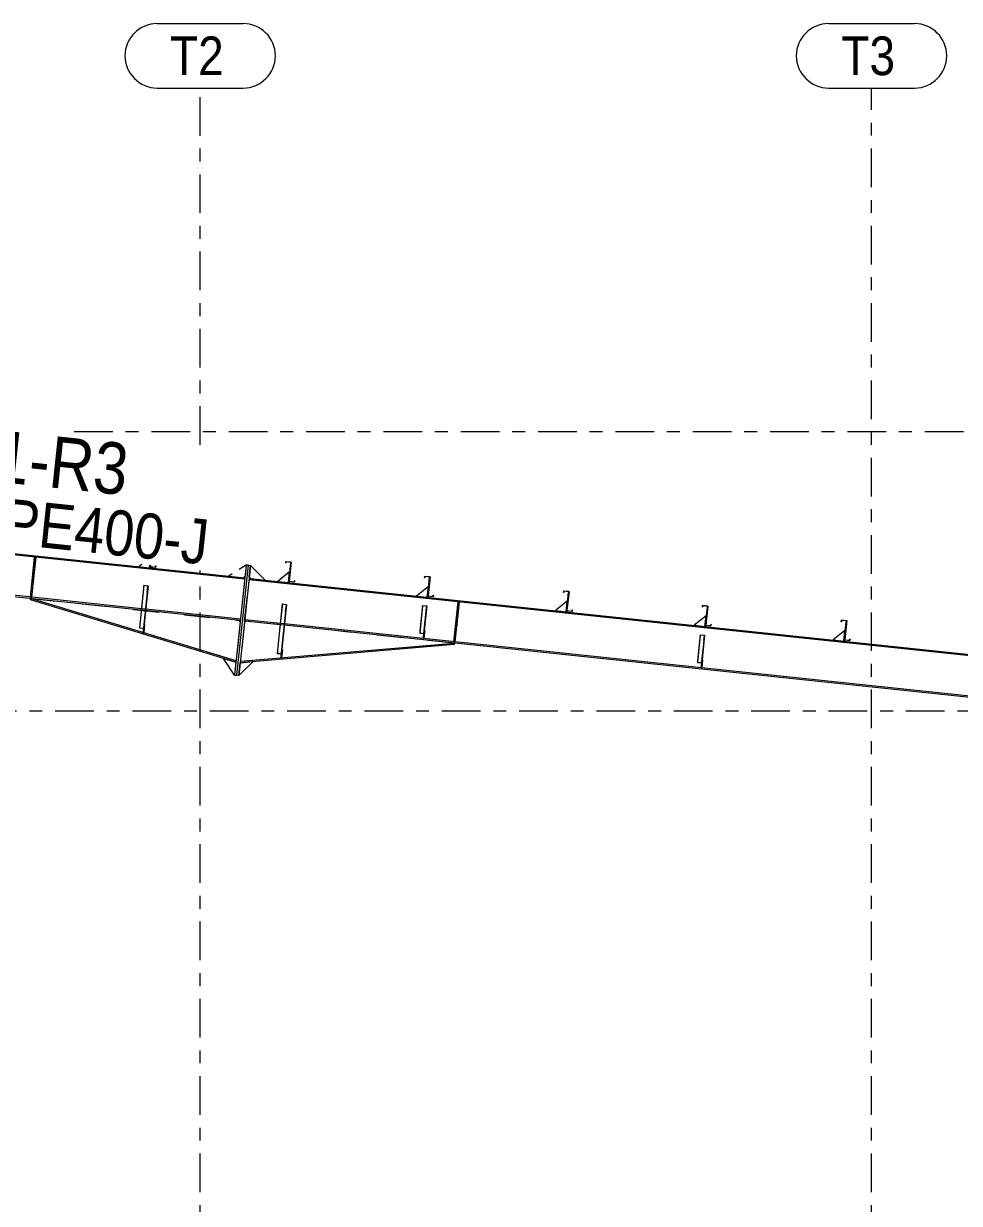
# Model space of a CAD drawing. Header units: millimetres. Extents: x -65 to 757, y -38 to 536.
# Drawn here: x 437.6 to 510.1, y 229.1 to 320.7 of the extents above; entities that cross this region are included whole.
import ezdxf

# ---------------------------------------------------------------- set-up
doc = ezdxf.new("R2010")
doc.units = ezdxf.units.MM
for name, pattern in [('XKITLINE00', [0]), ('XKITLINE02', [4, 2, -2]), ('XKITLINE03', [6, 3, -1, 1, -1])]:
    doc.linetypes.add(name, pattern=pattern)
for name, color, linetype, lineweight in [('Part', 2, 'Continuous', 0), ('PartMark', 7, 'Continuous', 0), ('S-grid', 1, 'Continuous', 0)]:
    doc.layers.add(name, color=color, linetype=linetype, lineweight=lineweight)
doc.styles.add('ARIAL', font='ARIAL.TTF')

# ---------------------------------------------------------------- blocks, each defined once
blk = doc.blocks.new('*A177')
at = {"layer": 'Part'}
blk.add_hatch(color=3, dxfattribs=at).paths.add_polyline_path([(490.049, 273.212), (490.051, 273.233), (490.383, 273.198), (490.339, 272.779), (490.322, 272.78), (490.364, 273.179)], flags=17)
blk = doc.blocks.new('*A259')
at = {"layer": 'Part'}
blk.add_hatch(color=3, dxfattribs=at).paths.add_polyline_path([(457.621, 275.599), (457.624, 275.628), (457.955, 275.593), (457.895, 275.022), (457.878, 275.023), (457.936, 275.566)], flags=17)
blk = doc.blocks.new('*A260')
at = {"layer": 'Part'}
blk.add_hatch(color=3, dxfattribs=at).paths.add_polyline_path([(468.502, 275.485), (468.504, 275.506), (468.836, 275.471), (468.792, 275.051), (468.775, 275.053), (468.817, 275.452)], flags=17)
blk = doc.blocks.new('*A309')
at = {"layer": 'Part'}
blk.add_hatch(color=3, dxfattribs=at).paths.add_polyline_path([(501.638, 272.797), (501.65, 272.906), (501.664, 272.905), (501.651, 272.78), (501.237, 272.824), (501.394, 274.318), (501.01, 274.358), (500.998, 274.249), (500.983, 274.25), (500.997, 274.375), (501.411, 274.331), (501.253, 272.838)], flags=17)
blk = doc.blocks.new('*A310')
at = {"layer": 'Part'}
blk.add_hatch(color=3, dxfattribs=at).paths.add_polyline_path([(501.638, 272.797), (501.65, 272.906), (501.664, 272.905), (501.651, 272.78), (501.237, 272.824), (501.394, 274.318), (501.01, 274.358), (500.998, 274.249), (500.983, 274.25), (500.997, 274.375), (501.411, 274.331), (501.253, 272.838)], flags=17)
blk = doc.blocks.new('*A311')
at = {"layer": 'Part'}
blk.add_hatch(color=3, dxfattribs=at).paths.add_polyline_path([(490.864, 273.933), (490.876, 274.043), (490.891, 274.041), (490.878, 273.917), (490.463, 273.961), (490.621, 275.454), (490.236, 275.494), (490.225, 275.385), (490.21, 275.387), (490.223, 275.511), (490.637, 275.467), (490.48, 273.974)], flags=17)
blk = doc.blocks.new('*A312')
at = {"layer": 'Part'}
blk.add_hatch(color=3, dxfattribs=at).paths.add_polyline_path([(490.864, 273.933), (490.876, 274.043), (490.891, 274.041), (490.878, 273.917), (490.463, 273.961), (490.621, 275.454), (490.236, 275.494), (490.225, 275.385), (490.21, 275.387), (490.223, 275.511), (490.637, 275.467), (490.48, 273.974)], flags=17)
blk = doc.blocks.new('*A313')
at = {"layer": 'Part'}
blk.add_hatch(color=3, dxfattribs=at).paths.add_polyline_path([(480.091, 275.07), (480.102, 275.179), (480.117, 275.178), (480.104, 275.053), (479.69, 275.097), (479.847, 276.59), (479.463, 276.631), (479.451, 276.521), (479.436, 276.523), (479.449, 276.647), (479.864, 276.604), (479.706, 275.11)], flags=17)
blk = doc.blocks.new('*A314')
at = {"layer": 'Part'}
blk.add_hatch(color=3, dxfattribs=at).paths.add_polyline_path([(480.091, 275.07), (480.102, 275.179), (480.117, 275.178), (480.104, 275.053), (479.69, 275.097), (479.847, 276.59), (479.463, 276.631), (479.451, 276.521), (479.436, 276.523), (479.449, 276.647), (479.864, 276.604), (479.706, 275.11)], flags=17)
blk = doc.blocks.new('*A315')
at = {"layer": 'Part'}
blk.add_hatch(color=3, dxfattribs=at).paths.add_polyline_path([(469.317, 276.206), (469.329, 276.315), (469.344, 276.314), (469.331, 276.19), (468.916, 276.233), (469.074, 277.727), (468.689, 277.767), (468.678, 277.658), (468.663, 277.659), (468.676, 277.784), (469.09, 277.74), (468.933, 276.247)], flags=17)
blk = doc.blocks.new('*A316')
at = {"layer": 'Part'}
blk.add_hatch(color=3, dxfattribs=at).paths.add_polyline_path([(469.317, 276.206), (469.329, 276.315), (469.344, 276.314), (469.331, 276.19), (468.916, 276.233), (469.074, 277.727), (468.689, 277.767), (468.678, 277.658), (468.663, 277.659), (468.676, 277.784), (469.09, 277.74), (468.933, 276.247)], flags=17)
blk = doc.blocks.new('*A317')
at = {"layer": 'Part'}
blk.add_hatch(color=3, dxfattribs=at).paths.add_polyline_path([(458.544, 277.342), (458.555, 277.452), (458.57, 277.45), (458.557, 277.326), (458.143, 277.37), (458.3, 278.863), (457.916, 278.904), (457.904, 278.794), (457.889, 278.796), (457.902, 278.92), (458.317, 278.876), (458.159, 277.383)], flags=17)
blk = doc.blocks.new('*A318')
at = {"layer": 'Part'}
blk.add_hatch(color=3, dxfattribs=at).paths.add_polyline_path([(458.544, 277.342), (458.555, 277.452), (458.57, 277.45), (458.557, 277.326), (458.143, 277.37), (458.3, 278.863), (457.916, 278.904), (457.904, 278.794), (457.889, 278.796), (457.902, 278.92), (458.317, 278.876), (458.159, 277.383)], flags=17)
blk = doc.blocks.new('*A319')
at = {"layer": 'Part'}
blk.add_hatch(color=3, dxfattribs=at).paths.add_polyline_path([(447.77, 278.479), (447.782, 278.588), (447.797, 278.587), (447.783, 278.462), (447.369, 278.506), (447.527, 279.999), (447.142, 280.04), (447.131, 279.931), (447.116, 279.932), (447.129, 280.056), (447.543, 280.013), (447.386, 278.519)], flags=17)
blk = doc.blocks.new('*A320')
at = {"layer": 'Part'}
blk.add_hatch(color=3, dxfattribs=at).paths.add_polyline_path([(447.77, 278.479), (447.782, 278.588), (447.797, 278.587), (447.783, 278.462), (447.369, 278.506), (447.527, 279.999), (447.142, 280.04), (447.131, 279.931), (447.116, 279.932), (447.129, 280.056), (447.543, 280.013), (447.386, 278.519)], flags=17)
blk = doc.blocks.new('*A326')
at = {"layer": 'Part'}
blk.add_hatch(color=3, dxfattribs=at).paths.add_polyline_path([(446.881, 277.052), (446.883, 277.078), (447.215, 277.043), (447.16, 276.523), (447.143, 276.524), (447.195, 277.019)], flags=17)
blk = doc.blocks.new('*A1048')
at = {"layer": 'S-grid', "color": 1, "linetype": 'XKITLINE03', "lineweight": 0}
blk.add_line((441.464, 289), (571.183, 289), dxfattribs=at)
blk = doc.blocks.new('*A1050')
at = {"layer": 'S-grid', "color": 1, "linetype": 'XKITLINE03', "lineweight": 0}
blk.add_line((-10, 267.333), (561.822, 267.333), dxfattribs=at)
blk = doc.blocks.new('*A1056')
at = {"layer": 'S-grid', "color": 1, "linetype": 'XKITLINE03', "lineweight": 0}
blk.add_line((503.333, 175.975), (503.333, 315.667), dxfattribs=at)
at = {"layer": 'S-grid', "color": 3, "style": 'ARIAL', "width": 0.85}
blk.add_text('T3', height=3, dxfattribs=at).set_placement((500.999, 316.667))
blk = doc.blocks.new('*A1057')
at = {"layer": 'S-grid', "color": 1, "linetype": 'XKITLINE00', "lineweight": 0}
for p, q in [((499.999, 320.667), (506.668, 320.667)), ((499.999, 315.667), (506.668, 315.667))]:
    blk.add_line(p, q, dxfattribs=at)
for centre, start, end in [((499.999, 318.167), 90, 270), ((506.668, 318.167), 270, 90)]:
    blk.add_arc(centre, 2.5, start, end, dxfattribs=at)
blk = doc.blocks.new('*A1058')
at = {"layer": 'S-grid', "color": 1, "linetype": 'XKITLINE03', "lineweight": 0}
for p, q in [((451.25, 287.968), (451.25, 315.667)), ((451.25, 175.975), (451.25, 278.214))]:
    blk.add_line(p, q, dxfattribs=at)
at = {"layer": 'S-grid', "color": 3, "style": 'ARIAL', "width": 0.85}
blk.add_text('T2', height=3, dxfattribs=at).set_placement((448.916, 316.667))
blk = doc.blocks.new('*A1059')
at = {"layer": 'S-grid', "color": 1, "linetype": 'XKITLINE00', "lineweight": 0}
for p, q in [((447.916, 320.667), (454.584, 320.667)), ((447.916, 315.667), (454.584, 315.667))]:
    blk.add_line(p, q, dxfattribs=at)
for centre, start, end in [((447.916, 318.167), 90, 270), ((454.584, 318.167), 270, 90)]:
    blk.add_arc(centre, 2.5, start, end, dxfattribs=at)
blk = doc.blocks.new('*A1076')
at = {"layer": 'Part', "color": 2, "linetype": 'XKITLINE00', "lineweight": 0}
for p, q in [((490.571, 275.374), (490.413, 273.882)), ((490.612, 275.369), (490.571, 275.374)), ((490.463, 273.961), (490.455, 273.878))]:
    blk.add_line(p, q, dxfattribs=at)
at = {"layer": 'Part', "color": 7, "linetype": 'XKITLINE02', "lineweight": 0}
for p, q in [((490.463, 273.961), (490.612, 275.369)), ((490.455, 273.878), (490.413, 273.882))]:
    blk.add_line(p, q, dxfattribs=at)
blk = doc.blocks.new('*A1077')
at = {"layer": 'Part', "color": 7, "linetype": 'XKITLINE02', "lineweight": 0}
for p, q in [((490.051, 273.233), (489.826, 271.094)), ((490.364, 273.179), (490.115, 270.812)), ((490.131, 270.81), (490.383, 273.198)), ((489.826, 271.094), (490.141, 271.061)), ((489.827, 271.107), (490.159, 271.072)), ((490.115, 270.812), (490.131, 270.81))]:
    blk.add_line(p, q, dxfattribs=at)
blk = doc.blocks.new('*A1078')
at = {"layer": 'Part', "color": 2, "linetype": 'XKITLINE00', "lineweight": 0}
for p, q in [((490.049, 273.212), (489.826, 271.094)), ((490.049, 273.212), (490.051, 273.233)), ((490.364, 273.179), (490.049, 273.212)), ((490.051, 273.233), (490.383, 273.198)), ((490.383, 273.198), (490.155, 271.032)), ((490.322, 272.78), (490.364, 273.179)), ((490.322, 272.78), (490.115, 270.812)), ((490.339, 272.779), (490.322, 272.78)), ((489.826, 271.094), (490.141, 271.061)), ((490.115, 270.812), (490.131, 270.81))]:
    blk.add_line(p, q, dxfattribs=at)
at = {"layer": 'Part', "color": 7, "linetype": 'XKITLINE02', "lineweight": 0}
for p, q in [((489.827, 271.107), (490.159, 271.072)), ((490.155, 271.032), (490.131, 270.81))]:
    blk.add_line(p, q, dxfattribs=at)
blk = doc.blocks.new('*A1326')
at = {"layer": 'Part', "color": 7, "linetype": 'XKITLINE02', "lineweight": 0}
for p, q in [((382.071, 285.201), (381.744, 282.101)), ((382.074, 285.226), (382.083, 285.308)), ((454.716, 277.647), (454.367, 274.332)), ((447.011, 275.108), (446.679, 275.143)), ((447.022, 275.216), (446.691, 275.251))]:
    blk.add_line(p, q, dxfattribs=at)
at = {"layer": 'Part', "color": 2, "linetype": 'XKITLINE00', "lineweight": 0}
for p, q in [((382.074, 285.226), (382.071, 285.201)), ((454.705, 277.539), (382.071, 285.201)), ((382.083, 285.308), (454.716, 277.647)), ((381.744, 282.101), (381.733, 281.993)), ((446.691, 275.251), (381.744, 282.101)), ((446.679, 275.143), (381.733, 281.993)), ((454.367, 274.332), (447.011, 275.108)), ((454.378, 274.44), (447.022, 275.216))]:
    blk.add_line(p, q, dxfattribs=at)
blk = doc.blocks.new('*A1339')
at = {"layer": 'Part', "color": 7, "linetype": 'XKITLINE02', "lineweight": 0}
for p, q in [((454.686, 274.176), (454.357, 271.065)), ((470.956, 272.583), (454.819, 274.285))]:
    blk.add_line(p, q, dxfattribs=at)
at = {"layer": 'Part', "color": 2, "linetype": 'XKITLINE00', "lineweight": 0}
for p, q in [((454.819, 274.285), (454.686, 274.176)), ((470.965, 272.475), (454.357, 271.065)), ((454.369, 271.175), (470.956, 272.583)), ((470.956, 272.583), (470.965, 272.475))]:
    blk.add_line(p, q, dxfattribs=at)
blk = doc.blocks.new('*A1340')
at = {"layer": 'Part', "color": 2, "linetype": 'XKITLINE00', "lineweight": 0}
for p, q in [((457.624, 272.059), (457.56, 271.446)), ((457.583, 272.064), (457.624, 272.059)), ((457.562, 271.868), (457.517, 271.442))]:
    blk.add_line(p, q, dxfattribs=at)
at = {"layer": 'Part', "color": 7, "linetype": 'XKITLINE02', "lineweight": 0}
for p, q in [((457.562, 271.868), (457.583, 272.064)), ((457.559, 271.438), (457.517, 271.442)), ((457.531, 271.566), (457.572, 271.562)), ((457.56, 271.446), (457.559, 271.438))]:
    blk.add_line(p, q, dxfattribs=at)
blk = doc.blocks.new('*A1341')
at = {"layer": 'Part', "color": 7, "linetype": 'XKITLINE02', "lineweight": 0}
for p, q in [((457.583, 272.064), (457.517, 271.442)), ((457.559, 271.438), (457.624, 272.059)), ((457.624, 272.059), (457.583, 272.064)), ((457.517, 271.442), (457.559, 271.438)), ((457.531, 271.566), (457.572, 271.562))]:
    blk.add_line(p, q, dxfattribs=at)
blk = doc.blocks.new('*A1342')
at = {"layer": 'Part', "color": 2, "linetype": 'XKITLINE00', "lineweight": 0}
blk.add_line((455.354, 271.15), (454.253, 270.071), dxfattribs=at)
at = {"layer": 'Part', "color": 7, "linetype": 'XKITLINE02', "lineweight": 0}
for p, q in [((454.253, 270.071), (454.357, 271.065)), ((454.357, 271.065), (455.354, 271.15))]:
    blk.add_line(p, q, dxfattribs=at)
blk = doc.blocks.new('*A1343')
at = {"layer": 'Part', "color": 2, "linetype": 'XKITLINE00', "lineweight": 0}
blk.add_line((453.921, 270.106), (453.069, 271.391), dxfattribs=at)
at = {"layer": 'Part', "color": 7, "linetype": 'XKITLINE02', "lineweight": 0}
for p, q in [((453.069, 271.391), (454.026, 271.1)), ((454.026, 271.1), (453.921, 270.106))]:
    blk.add_line(p, q, dxfattribs=at)
blk = doc.blocks.new('*A1344')
at = {"layer": 'Part', "color": 2, "linetype": 'XKITLINE00', "lineweight": 0}
for p, q in [((468.569, 272.943), (468.607, 273.305)), ((468.676, 273.56), (468.611, 272.939)), ((468.635, 273.565), (468.676, 273.56))]:
    blk.add_line(p, q, dxfattribs=at)
at = {"layer": 'Part', "color": 7, "linetype": 'XKITLINE02', "lineweight": 0}
for p, q in [((468.611, 272.939), (468.569, 272.943)), ((468.582, 273.067), (468.624, 273.063)), ((468.607, 273.305), (468.635, 273.565))]:
    blk.add_line(p, q, dxfattribs=at)
blk = doc.blocks.new('*A1345')
at = {"layer": 'Part', "color": 7, "linetype": 'XKITLINE02', "lineweight": 0}
for p, q in [((468.635, 273.565), (468.569, 272.943)), ((468.569, 272.943), (468.611, 272.939)), ((468.582, 273.067), (468.624, 273.063)), ((468.611, 272.939), (468.676, 273.56)), ((468.676, 273.56), (468.635, 273.565))]:
    blk.add_line(p, q, dxfattribs=at)
blk = doc.blocks.new('*A1346')
at = {"layer": 'Part', "color": 2, "linetype": 'XKITLINE00', "lineweight": 0}
for p, q in [((457.621, 275.599), (457.624, 275.628)), ((457.624, 275.628), (457.955, 275.593)), ((457.621, 275.599), (457.219, 271.793)), ((457.878, 275.023), (457.515, 271.577)), ((457.955, 275.593), (457.562, 271.868)), ((457.936, 275.566), (457.621, 275.599)), ((457.878, 275.023), (457.936, 275.566)), ((457.878, 275.023), (457.895, 275.022)), ((457.219, 271.793), (457.534, 271.759)), ((457.515, 271.577), (457.531, 271.575))]:
    blk.add_line(p, q, dxfattribs=at)
at = {"layer": 'Part', "color": 7, "linetype": 'XKITLINE02', "lineweight": 0}
for p, q in [((457.552, 271.767), (457.22, 271.802)), ((457.562, 271.868), (457.531, 271.575))]:
    blk.add_line(p, q, dxfattribs=at)
blk = doc.blocks.new('*A1347')
at = {"layer": 'Part', "color": 2, "linetype": 'XKITLINE00', "lineweight": 0}
for p, q in [((468.502, 275.485), (468.279, 273.367)), ((468.502, 275.485), (468.504, 275.506)), ((468.817, 275.452), (468.502, 275.485)), ((468.504, 275.506), (468.836, 275.471)), ((468.775, 275.053), (468.567, 273.085)), ((468.836, 275.471), (468.607, 273.305)), ((468.775, 275.053), (468.817, 275.452)), ((468.775, 275.053), (468.792, 275.051)), ((468.279, 273.367), (468.594, 273.333)), ((468.567, 273.085), (468.584, 273.083))]:
    blk.add_line(p, q, dxfattribs=at)
at = {"layer": 'Part', "color": 7, "linetype": 'XKITLINE02', "lineweight": 0}
for p, q in [((468.28, 273.38), (468.612, 273.345)), ((468.584, 273.083), (468.607, 273.305))]:
    blk.add_line(p, q, dxfattribs=at)
blk = doc.blocks.new('*A1348')
at = {"layer": 'Part', "color": 2, "linetype": 'XKITLINE00', "lineweight": 0}
for p, q in [((454.087, 270.088), (454.987, 278.624)), ((455.153, 278.607), (454.253, 270.071)), ((454.987, 278.624), (455.153, 278.607)), ((454.253, 270.071), (454.087, 270.088))]:
    blk.add_line(p, q, dxfattribs=at)
blk = doc.blocks.new('*A1349')
at = {"layer": 'Part', "color": 2, "linetype": 'XKITLINE00', "lineweight": 0}
for p, q in [((454.821, 278.642), (453.921, 270.106)), ((454.087, 270.088), (454.987, 278.624)), ((454.987, 278.624), (454.821, 278.642)), ((453.921, 270.106), (454.087, 270.088))]:
    blk.add_line(p, q, dxfattribs=at)
blk = doc.blocks.new('*A1350')
at = {"layer": 'Part', "color": 7, "linetype": 'XKITLINE02', "lineweight": 0}
for p, q in [((455.061, 277.737), (455.153, 278.607)), ((455.172, 277.599), (456.291, 277.481))]:
    blk.add_line(p, q, dxfattribs=at)
at = {"layer": 'Part', "color": 2, "linetype": 'XKITLINE00', "lineweight": 0}
for p, q in [((456.291, 277.481), (455.153, 278.607)), ((455.172, 277.599), (455.061, 277.737))]:
    blk.add_line(p, q, dxfattribs=at)
blk = doc.blocks.new('*A1351')
at = {"layer": 'Part', "color": 2, "linetype": 'XKITLINE00', "lineweight": 0}
for p, q in [((454.821, 278.642), (454.282, 278.296)), ((453.743, 277.951), (453.473, 277.778)), ((454.592, 277.66), (454.73, 277.772))]:
    blk.add_line(p, q, dxfattribs=at)
at = {"layer": 'Part', "color": 7, "linetype": 'XKITLINE02', "lineweight": 0}
for p, q in [((454.821, 278.642), (454.73, 277.772)), ((453.473, 277.778), (454.592, 277.66))]:
    blk.add_line(p, q, dxfattribs=at)
blk = doc.blocks.new('*A1352')
at = {"layer": 'Part', "color": 2, "linetype": 'XKITLINE00', "lineweight": 0}
blk.add_line((458.18, 278.12), (457.264, 277.379), dxfattribs=at)
at = {"layer": 'Part', "color": 7, "linetype": 'XKITLINE02', "lineweight": 0}
for p, q in [((458.092, 277.291), (458.18, 278.12)), ((457.264, 277.379), (458.092, 277.291))]:
    blk.add_line(p, q, dxfattribs=at)
blk = doc.blocks.new('*A1353')
at = {"layer": 'Part', "color": 2, "linetype": 'XKITLINE00', "lineweight": 0}
for p, q in [((458.25, 278.783), (458.092, 277.291)), ((458.291, 278.778), (458.25, 278.783)), ((458.143, 277.37), (458.134, 277.287))]:
    blk.add_line(p, q, dxfattribs=at)
at = {"layer": 'Part', "color": 7, "linetype": 'XKITLINE02', "lineweight": 0}
for p, q in [((458.143, 277.37), (458.291, 278.778)), ((458.134, 277.287), (458.092, 277.291))]:
    blk.add_line(p, q, dxfattribs=at)
blk = doc.blocks.new('*A1354')
at = {"layer": 'Part', "color": 7, "linetype": 'XKITLINE02', "lineweight": 0}
for p, q in [((457.624, 275.628), (457.219, 271.793)), ((457.936, 275.566), (457.515, 271.577)), ((457.531, 271.575), (457.955, 275.593)), ((457.219, 271.793), (457.534, 271.759)), ((457.22, 271.802), (457.552, 271.767)), ((457.515, 271.577), (457.531, 271.575))]:
    blk.add_line(p, q, dxfattribs=at)
blk = doc.blocks.new('*A1355')
at = {"layer": 'Part', "color": 2, "linetype": 'XKITLINE00', "lineweight": 0}
for p, q in [((479.797, 276.51), (479.64, 275.018)), ((479.838, 276.506), (479.797, 276.51)), ((479.69, 275.097), (479.681, 275.014))]:
    blk.add_line(p, q, dxfattribs=at)
at = {"layer": 'Part', "color": 7, "linetype": 'XKITLINE02', "lineweight": 0}
for p, q in [((479.69, 275.097), (479.838, 276.506)), ((479.681, 275.014), (479.64, 275.018))]:
    blk.add_line(p, q, dxfattribs=at)
blk = doc.blocks.new('*A1356')
at = {"layer": 'Part', "color": 2, "linetype": 'XKITLINE00', "lineweight": 0}
blk.add_line((479.727, 275.847), (478.811, 275.106), dxfattribs=at)
at = {"layer": 'Part', "color": 7, "linetype": 'XKITLINE02', "lineweight": 0}
for p, q in [((479.64, 275.018), (479.727, 275.847)), ((478.811, 275.106), (479.64, 275.018))]:
    blk.add_line(p, q, dxfattribs=at)
blk = doc.blocks.new('*A1357')
at = {"layer": 'Part', "color": 2, "linetype": 'XKITLINE00', "lineweight": 0}
blk.add_line((468.953, 276.983), (468.037, 276.242), dxfattribs=at)
at = {"layer": 'Part', "color": 7, "linetype": 'XKITLINE02', "lineweight": 0}
for p, q in [((468.866, 276.155), (468.953, 276.983)), ((468.037, 276.242), (468.866, 276.155))]:
    blk.add_line(p, q, dxfattribs=at)
blk = doc.blocks.new('*A1358')
at = {"layer": 'Part', "color": 2, "linetype": 'XKITLINE00', "lineweight": 0}
for p, q in [((469.023, 277.646), (468.866, 276.155)), ((469.065, 277.642), (469.023, 277.646)), ((468.916, 276.233), (468.907, 276.15))]:
    blk.add_line(p, q, dxfattribs=at)
at = {"layer": 'Part', "color": 7, "linetype": 'XKITLINE02', "lineweight": 0}
for p, q in [((468.916, 276.233), (469.065, 277.642)), ((468.907, 276.15), (468.866, 276.155))]:
    blk.add_line(p, q, dxfattribs=at)
blk = doc.blocks.new('*A1359')
at = {"layer": 'Part', "color": 7, "linetype": 'XKITLINE02', "lineweight": 0}
for p, q in [((468.504, 275.506), (468.279, 273.367)), ((468.817, 275.452), (468.567, 273.085)), ((468.584, 273.083), (468.836, 275.471)), ((468.279, 273.367), (468.594, 273.333)), ((468.28, 273.38), (468.612, 273.345)), ((468.567, 273.085), (468.584, 273.083))]:
    blk.add_line(p, q, dxfattribs=at)
blk = doc.blocks.new('*A1360')
at = {"layer": 'Part', "color": 2, "linetype": 'XKITLINE00', "lineweight": 0}
for p, q in [((470.925, 272.695), (471.252, 275.794)), ((471.335, 275.785), (471.008, 272.686))]:
    blk.add_line(p, q, dxfattribs=at)
at = {"layer": 'Part', "color": 7, "linetype": 'XKITLINE02', "lineweight": 0}
for p, q in [((471.239, 275.67), (471.322, 275.661)), ((471.252, 275.794), (471.335, 275.785)), ((470.925, 272.695), (471.008, 272.686)), ((470.938, 272.819), (471.021, 272.81))]:
    blk.add_line(p, q, dxfattribs=at)
blk = doc.blocks.new('*A1361')
at = {"layer": 'Part', "color": 7, "linetype": 'XKITLINE02', "lineweight": 0}
for p, q in [((471.252, 275.794), (470.925, 272.695)), ((471.335, 275.785), (471.008, 272.686)), ((471.239, 275.67), (471.322, 275.661)), ((471.252, 275.794), (471.335, 275.785)), ((471.008, 272.686), (470.925, 272.695)), ((471.021, 272.81), (470.938, 272.819))]:
    blk.add_line(p, q, dxfattribs=at)
blk = doc.blocks.new('*A1364')
at = {"layer": 'Part', "color": 7, "linetype": 'XKITLINE02', "lineweight": 0}
for p, q in [((490.182, 271.292), (490.116, 270.67)), ((490.158, 270.666), (490.223, 271.288)), ((490.223, 271.288), (490.182, 271.292)), ((490.116, 270.67), (490.158, 270.666)), ((490.129, 270.795), (490.171, 270.79))]:
    blk.add_line(p, q, dxfattribs=at)
blk = doc.blocks.new('*A1365')
at = {"layer": 'Part', "color": 2, "linetype": 'XKITLINE00', "lineweight": 0}
for p, q in [((490.116, 270.67), (490.155, 271.032)), ((490.223, 271.288), (490.158, 270.666)), ((490.182, 271.292), (490.223, 271.288))]:
    blk.add_line(p, q, dxfattribs=at)
at = {"layer": 'Part', "color": 7, "linetype": 'XKITLINE02', "lineweight": 0}
for p, q in [((490.155, 271.032), (490.182, 271.292)), ((490.158, 270.666), (490.116, 270.67)), ((490.129, 270.795), (490.171, 270.79))]:
    blk.add_line(p, q, dxfattribs=at)
blk = doc.blocks.new('*A1370')
at = {"layer": 'Part', "color": 2, "linetype": 'XKITLINE00', "lineweight": 0}
blk.add_line((501.274, 273.574), (500.358, 272.833), dxfattribs=at)
at = {"layer": 'Part', "color": 7, "linetype": 'XKITLINE02', "lineweight": 0}
for p, q in [((501.187, 272.746), (501.274, 273.574)), ((500.358, 272.833), (501.187, 272.746))]:
    blk.add_line(p, q, dxfattribs=at)
blk = doc.blocks.new('*A1371')
at = {"layer": 'Part', "color": 2, "linetype": 'XKITLINE00', "lineweight": 0}
for p, q in [((501.344, 274.237), (501.187, 272.746)), ((501.386, 274.233), (501.344, 274.237)), ((501.237, 272.824), (501.228, 272.741))]:
    blk.add_line(p, q, dxfattribs=at)
at = {"layer": 'Part', "color": 7, "linetype": 'XKITLINE02', "lineweight": 0}
for p, q in [((501.237, 272.824), (501.386, 274.233)), ((501.228, 272.741), (501.187, 272.746))]:
    blk.add_line(p, q, dxfattribs=at)
blk = doc.blocks.new('*A1372')
at = {"layer": 'Part', "color": 2, "linetype": 'XKITLINE00', "lineweight": 0}
blk.add_line((490.501, 274.711), (489.584, 273.969), dxfattribs=at)
at = {"layer": 'Part', "color": 7, "linetype": 'XKITLINE02', "lineweight": 0}
for p, q in [((490.413, 273.882), (490.501, 274.711)), ((489.584, 273.969), (490.413, 273.882))]:
    blk.add_line(p, q, dxfattribs=at)
blk = doc.blocks.new('*A1503')
at = {"layer": 'Part', "color": 2, "linetype": 'XKITLINE00', "lineweight": 0}
for p, q in [((447.34, 278.626), (447.319, 278.427)), ((447.369, 278.506), (447.36, 278.423))]:
    blk.add_line(p, q, dxfattribs=at)
at = {"layer": 'Part', "color": 7, "linetype": 'XKITLINE02', "lineweight": 0}
for p, q in [((447.36, 278.423), (447.319, 278.427)), ((447.369, 278.506), (447.381, 278.622))]:
    blk.add_line(p, q, dxfattribs=at)
blk = doc.blocks.new('*A1504')
at = {"layer": 'Part', "color": 2, "linetype": 'XKITLINE00', "lineweight": 0}
blk.add_line((446.71, 278.693), (446.49, 278.515), dxfattribs=at)
at = {"layer": 'Part', "color": 7, "linetype": 'XKITLINE02', "lineweight": 0}
for p, q in [((446.49, 278.515), (447.319, 278.427)), ((447.319, 278.427), (447.34, 278.626))]:
    blk.add_line(p, q, dxfattribs=at)
blk = doc.blocks.new('*A1507')
at = {"layer": 'Part', "color": 2, "linetype": 'XKITLINE00', "lineweight": 0}
for p, q in [((446.83, 273.399), (446.873, 273.807)), ((446.937, 274.016), (446.872, 273.394)), ((446.896, 274.02), (446.937, 274.016)), ((446.872, 273.394), (446.83, 273.399))]:
    blk.add_line(p, q, dxfattribs=at)
at = {"layer": 'Part', "color": 7, "linetype": 'XKITLINE02', "lineweight": 0}
for p, q in [((446.873, 273.807), (446.896, 274.02)), ((446.844, 273.523), (446.885, 273.519))]:
    blk.add_line(p, q, dxfattribs=at)
blk = doc.blocks.new('*A1508')
at = {"layer": 'Part', "color": 7, "linetype": 'XKITLINE02', "lineweight": 0}
for p, q in [((446.896, 274.02), (446.83, 273.399)), ((446.872, 273.394), (446.937, 274.016)), ((446.937, 274.016), (446.896, 274.02)), ((446.83, 273.399), (446.872, 273.394)), ((446.844, 273.523), (446.885, 273.519))]:
    blk.add_line(p, q, dxfattribs=at)
blk = doc.blocks.new('*A1509')
at = {"layer": 'Part', "color": 2, "linetype": 'XKITLINE00', "lineweight": 0}
for p, q in [((438.08, 276.159), (438.406, 279.259)), ((438.489, 279.25), (438.162, 276.15))]:
    blk.add_line(p, q, dxfattribs=at)
at = {"layer": 'Part', "color": 7, "linetype": 'XKITLINE02', "lineweight": 0}
for p, q in [((438.393, 279.134), (438.476, 279.126)), ((438.406, 279.259), (438.489, 279.25)), ((438.08, 276.159), (438.162, 276.15)), ((438.093, 276.283), (438.175, 276.275))]:
    blk.add_line(p, q, dxfattribs=at)
blk = doc.blocks.new('*A1510')
at = {"layer": 'Part', "color": 7, "linetype": 'XKITLINE02', "lineweight": 0}
for p, q in [((438.406, 279.259), (438.08, 276.159)), ((438.489, 279.25), (438.162, 276.15)), ((438.393, 279.134), (438.476, 279.126)), ((438.406, 279.259), (438.489, 279.25)), ((438.162, 276.15), (438.08, 276.159)), ((438.175, 276.275), (438.093, 276.283))]:
    blk.add_line(p, q, dxfattribs=at)
blk = doc.blocks.new('*A1521')
at = {"layer": 'Part', "color": 2, "linetype": 'XKITLINE00', "lineweight": 0}
for p, q in [((500.983, 274.25), (500.997, 274.375)), ((500.998, 274.249), (500.983, 274.25)), ((500.997, 274.375), (501.411, 274.331)), ((501.01, 274.358), (500.998, 274.249)), ((501.394, 274.318), (501.01, 274.358)), ((501.237, 272.824), (501.394, 274.318)), ((501.411, 274.331), (501.253, 272.838)), ((501.638, 272.797), (501.65, 272.906)), ((501.65, 272.906), (501.664, 272.905)), ((501.664, 272.905), (501.651, 272.78)), ((501.651, 272.78), (501.237, 272.824)), ((501.253, 272.838), (501.638, 272.797))]:
    blk.add_line(p, q, dxfattribs=at)
blk = doc.blocks.new('*A1522')
at = {"layer": 'Part', "color": 2, "linetype": 'XKITLINE00', "lineweight": 0}
for p, q in [((500.983, 274.25), (500.997, 274.375)), ((500.998, 274.249), (500.983, 274.25)), ((500.997, 274.375), (501.411, 274.331)), ((501.01, 274.358), (500.998, 274.249)), ((501.394, 274.318), (501.01, 274.358)), ((501.237, 272.824), (501.394, 274.318)), ((501.411, 274.331), (501.253, 272.838)), ((501.638, 272.797), (501.65, 272.906)), ((501.65, 272.906), (501.664, 272.905)), ((501.664, 272.905), (501.651, 272.78)), ((501.651, 272.78), (501.237, 272.824)), ((501.253, 272.838), (501.638, 272.797))]:
    blk.add_line(p, q, dxfattribs=at)
blk = doc.blocks.new('*A1523')
at = {"layer": 'Part', "color": 2, "linetype": 'XKITLINE00', "lineweight": 0}
for p, q in [((490.21, 275.387), (490.223, 275.511)), ((490.225, 275.385), (490.21, 275.387)), ((490.223, 275.511), (490.637, 275.467)), ((490.236, 275.494), (490.225, 275.385)), ((490.621, 275.454), (490.236, 275.494)), ((490.463, 273.961), (490.621, 275.454)), ((490.637, 275.467), (490.48, 273.974)), ((490.878, 273.917), (490.463, 273.961)), ((490.48, 273.974), (490.864, 273.933)), ((490.864, 273.933), (490.876, 274.043)), ((490.876, 274.043), (490.891, 274.041)), ((490.891, 274.041), (490.878, 273.917))]:
    blk.add_line(p, q, dxfattribs=at)
blk = doc.blocks.new('*A1524')
at = {"layer": 'Part', "color": 2, "linetype": 'XKITLINE00', "lineweight": 0}
for p, q in [((490.21, 275.387), (490.223, 275.511)), ((490.225, 275.385), (490.21, 275.387)), ((490.223, 275.511), (490.637, 275.467)), ((490.236, 275.494), (490.225, 275.385)), ((490.621, 275.454), (490.236, 275.494)), ((490.463, 273.961), (490.621, 275.454)), ((490.637, 275.467), (490.48, 273.974)), ((490.878, 273.917), (490.463, 273.961)), ((490.48, 273.974), (490.864, 273.933)), ((490.864, 273.933), (490.876, 274.043)), ((490.876, 274.043), (490.891, 274.041)), ((490.891, 274.041), (490.878, 273.917))]:
    blk.add_line(p, q, dxfattribs=at)
blk = doc.blocks.new('*A1525')
at = {"layer": 'Part', "color": 2, "linetype": 'XKITLINE00', "lineweight": 0}
for p, q in [((479.436, 276.523), (479.449, 276.647)), ((479.451, 276.521), (479.436, 276.523)), ((479.449, 276.647), (479.864, 276.604)), ((479.463, 276.631), (479.451, 276.521)), ((479.847, 276.59), (479.463, 276.631)), ((479.69, 275.097), (479.847, 276.59)), ((479.864, 276.604), (479.706, 275.11)), ((480.104, 275.053), (479.69, 275.097)), ((479.706, 275.11), (480.091, 275.07)), ((480.091, 275.07), (480.102, 275.179)), ((480.102, 275.179), (480.117, 275.178)), ((480.117, 275.178), (480.104, 275.053))]:
    blk.add_line(p, q, dxfattribs=at)
blk = doc.blocks.new('*A1526')
at = {"layer": 'Part', "color": 2, "linetype": 'XKITLINE00', "lineweight": 0}
for p, q in [((479.436, 276.523), (479.449, 276.647)), ((479.451, 276.521), (479.436, 276.523)), ((479.449, 276.647), (479.864, 276.604)), ((479.463, 276.631), (479.451, 276.521)), ((479.847, 276.59), (479.463, 276.631)), ((479.69, 275.097), (479.847, 276.59)), ((479.864, 276.604), (479.706, 275.11)), ((480.104, 275.053), (479.69, 275.097)), ((479.706, 275.11), (480.091, 275.07)), ((480.091, 275.07), (480.102, 275.179)), ((480.102, 275.179), (480.117, 275.178)), ((480.117, 275.178), (480.104, 275.053))]:
    blk.add_line(p, q, dxfattribs=at)
blk = doc.blocks.new('*A1527')
at = {"layer": 'Part', "color": 2, "linetype": 'XKITLINE00', "lineweight": 0}
for p, q in [((468.663, 277.659), (468.676, 277.784)), ((468.678, 277.658), (468.663, 277.659)), ((468.676, 277.784), (469.09, 277.74)), ((468.689, 277.767), (468.678, 277.658)), ((469.074, 277.727), (468.689, 277.767)), ((468.916, 276.233), (469.074, 277.727)), ((469.09, 277.74), (468.933, 276.247)), ((469.331, 276.19), (468.916, 276.233)), ((468.933, 276.247), (469.317, 276.206)), ((469.317, 276.206), (469.329, 276.315)), ((469.329, 276.315), (469.344, 276.314)), ((469.344, 276.314), (469.331, 276.19))]:
    blk.add_line(p, q, dxfattribs=at)
blk = doc.blocks.new('*A1528')
at = {"layer": 'Part', "color": 2, "linetype": 'XKITLINE00', "lineweight": 0}
for p, q in [((468.663, 277.659), (468.676, 277.784)), ((468.678, 277.658), (468.663, 277.659)), ((468.676, 277.784), (469.09, 277.74)), ((468.689, 277.767), (468.678, 277.658)), ((469.074, 277.727), (468.689, 277.767)), ((468.916, 276.233), (469.074, 277.727)), ((469.09, 277.74), (468.933, 276.247)), ((469.331, 276.19), (468.916, 276.233)), ((468.933, 276.247), (469.317, 276.206)), ((469.317, 276.206), (469.329, 276.315)), ((469.329, 276.315), (469.344, 276.314)), ((469.344, 276.314), (469.331, 276.19))]:
    blk.add_line(p, q, dxfattribs=at)
blk = doc.blocks.new('*A1529')
at = {"layer": 'Part', "color": 2, "linetype": 'XKITLINE00', "lineweight": 0}
for p, q in [((457.889, 278.796), (457.902, 278.92)), ((457.904, 278.794), (457.889, 278.796)), ((457.902, 278.92), (458.317, 278.876)), ((457.916, 278.904), (457.904, 278.794)), ((458.3, 278.863), (457.916, 278.904)), ((458.143, 277.37), (458.3, 278.863)), ((458.317, 278.876), (458.159, 277.383)), ((458.544, 277.342), (458.555, 277.452)), ((458.555, 277.452), (458.57, 277.45)), ((458.57, 277.45), (458.557, 277.326)), ((458.557, 277.326), (458.143, 277.37)), ((458.159, 277.383), (458.544, 277.342))]:
    blk.add_line(p, q, dxfattribs=at)
blk = doc.blocks.new('*A1530')
at = {"layer": 'Part', "color": 2, "linetype": 'XKITLINE00', "lineweight": 0}
for p, q in [((457.889, 278.796), (457.902, 278.92)), ((457.904, 278.794), (457.889, 278.796)), ((457.902, 278.92), (458.317, 278.876)), ((457.916, 278.904), (457.904, 278.794)), ((458.3, 278.863), (457.916, 278.904)), ((458.143, 277.37), (458.3, 278.863)), ((458.317, 278.876), (458.159, 277.383)), ((458.544, 277.342), (458.555, 277.452)), ((458.555, 277.452), (458.57, 277.45)), ((458.57, 277.45), (458.557, 277.326)), ((458.557, 277.326), (458.143, 277.37)), ((458.159, 277.383), (458.544, 277.342))]:
    blk.add_line(p, q, dxfattribs=at)
blk = doc.blocks.new('*A1531')
at = {"layer": 'Part', "color": 7, "linetype": 'XKITLINE02', "lineweight": 0}
for p, q in [((454.698, 274.297), (455.048, 277.612)), ((457.784, 273.972), (457.453, 274.007)), ((457.796, 274.08), (457.464, 274.115)), ((554.138, 267.161), (550.388, 264.204)), ((543.973, 264.881), (543.641, 264.916)), ((543.984, 264.989), (543.653, 265.024))]:
    blk.add_line(p, q, dxfattribs=at)
at = {"layer": 'Part', "color": 2, "linetype": 'XKITLINE00', "lineweight": 0}
for p, q in [((554.016, 267.065), (455.037, 277.505)), ((455.048, 277.612), (554.138, 267.161)), ((457.453, 274.007), (454.698, 274.297)), ((457.464, 274.115), (454.71, 274.405)), ((543.641, 264.916), (457.784, 273.972)), ((543.653, 265.024), (457.796, 274.08)), ((550.388, 264.204), (543.973, 264.881)), ((550.509, 264.3), (543.984, 264.989))]:
    blk.add_line(p, q, dxfattribs=at)
blk = doc.blocks.new('*A1533')
at = {"layer": 'Part', "color": 2, "linetype": 'XKITLINE00', "lineweight": 0}
for p, q in [((447.369, 278.506), (447.381, 278.622)), ((447.783, 278.462), (447.369, 278.506)), ((447.396, 278.62), (447.386, 278.519)), ((447.386, 278.519), (447.77, 278.479)), ((447.77, 278.479), (447.781, 278.58)), ((447.781, 278.58), (447.782, 278.588)), ((447.782, 278.588), (447.797, 278.587)), ((447.796, 278.578), (447.783, 278.462)), ((447.797, 278.587), (447.796, 278.578))]:
    blk.add_line(p, q, dxfattribs=at)
blk = doc.blocks.new('*A1534')
at = {"layer": 'Part', "color": 2, "linetype": 'XKITLINE00', "lineweight": 0}
for p, q in [((447.369, 278.506), (447.381, 278.622)), ((447.783, 278.462), (447.369, 278.506)), ((447.396, 278.62), (447.386, 278.519)), ((447.386, 278.519), (447.77, 278.479)), ((447.77, 278.479), (447.781, 278.58)), ((447.781, 278.58), (447.782, 278.588)), ((447.782, 278.588), (447.797, 278.587)), ((447.796, 278.578), (447.783, 278.462)), ((447.797, 278.587), (447.796, 278.578))]:
    blk.add_line(p, q, dxfattribs=at)
blk = doc.blocks.new('*A1539')
at = {"layer": 'Part', "color": 2, "linetype": 'XKITLINE00', "lineweight": 0}
for p, q in [((438.078, 275.943), (438.11, 276.047)), ((454.026, 271.1), (438.078, 275.943)), ((454.037, 271.21), (438.11, 276.047)), ((454.246, 274.345), (454.354, 274.211))]:
    blk.add_line(p, q, dxfattribs=at)
at = {"layer": 'Part', "color": 7, "linetype": 'XKITLINE02', "lineweight": 0}
for p, q in [((438.11, 276.047), (454.246, 274.345)), ((454.354, 274.211), (454.026, 271.1))]:
    blk.add_line(p, q, dxfattribs=at)
blk = doc.blocks.new('*A1541')
at = {"layer": 'Part', "color": 2, "linetype": 'XKITLINE00', "lineweight": 0}
for p, q in [((446.881, 277.052), (446.534, 273.767)), ((447.143, 276.524), (446.828, 273.533)), ((447.215, 277.043), (446.873, 273.807)), ((446.881, 277.052), (446.883, 277.078)), ((447.195, 277.019), (446.881, 277.052)), ((446.883, 277.078), (447.215, 277.043)), ((447.143, 276.524), (447.195, 277.019)), ((447.143, 276.524), (447.16, 276.523)), ((446.534, 273.767), (446.849, 273.734)), ((446.828, 273.533), (446.844, 273.531))]:
    blk.add_line(p, q, dxfattribs=at)
at = {"layer": 'Part', "color": 7, "linetype": 'XKITLINE02', "lineweight": 0}
for p, q in [((446.535, 273.777), (446.867, 273.742)), ((446.844, 273.531), (446.873, 273.807))]:
    blk.add_line(p, q, dxfattribs=at)
blk = doc.blocks.new('*A1547')
at = {"layer": 'Part', "color": 7, "linetype": 'XKITLINE02', "lineweight": 0}
for p, q in [((446.883, 277.078), (446.534, 273.767)), ((447.195, 277.019), (446.828, 273.533)), ((446.844, 273.531), (447.215, 277.043)), ((446.535, 273.777), (446.867, 273.742)), ((446.534, 273.767), (446.849, 273.734)), ((446.828, 273.533), (446.844, 273.531))]:
    blk.add_line(p, q, dxfattribs=at)
blk = doc.blocks.new('*A2085')
at = {"layer": 'PartMark', "color": 3, "style": 'ARIAL', "width": 0.85}
blk.add_text('1-R3', height=4, rotation=-6.02179, dxfattribs=at).set_placement((435.194, 285.136))
at = {"layer": 'PartMark', "color": 7, "style": 'ARIAL', "width": 0.85}
blk.add_text('IPE400-J', height=3.5, rotation=-6.02179, dxfattribs=at).set_placement((434.701, 280.462))

msp = doc.modelspace()

# ---------------------------------------------------------------- block references
at = {"lineweight": 0}
for name in ['*A1059', '*A1057', '*A1058', '*A1056', '*A1048', '*A2085', '*A1326', '*A319', '*A320', '*A1509', '*A1510', '*A1504', '*A1503', '*A1533', '*A1534', '*A1351', '*A1349', '*A1348', '*A1350', '*A317', '*A318', '*A1529', '*A1530', '*A1353', '*A1531', '*A1352', '*A315', '*A316', '*A1527', '*A1528', '*A1358', '*A1541', '*A1547', '*A326', '*A1357', '*A313', '*A314', '*A1525', '*A1526', '*A1539', '*A1346', '*A1354', '*A259', '*A1360', '*A1361', '*A1356', '*A1355', '*A1347', '*A1359', '*A260', '*A1372', '*A311', '*A312', '*A1523', '*A1524', '*A1076', '*A1507', '*A1508', '*A1339', '*A309', '*A310', '*A1521', '*A1522', '*A1371', '*A1344', '*A1345', '*A1077', '*A1078', '*A177', '*A1370', '*A1340', '*A1341', '*A1343', '*A1342', '*A1364', '*A1365', '*A1050']:
    msp.add_blockref(name, (0, 0), dxfattribs=at)

doc.saveas('drawing.dxf')
